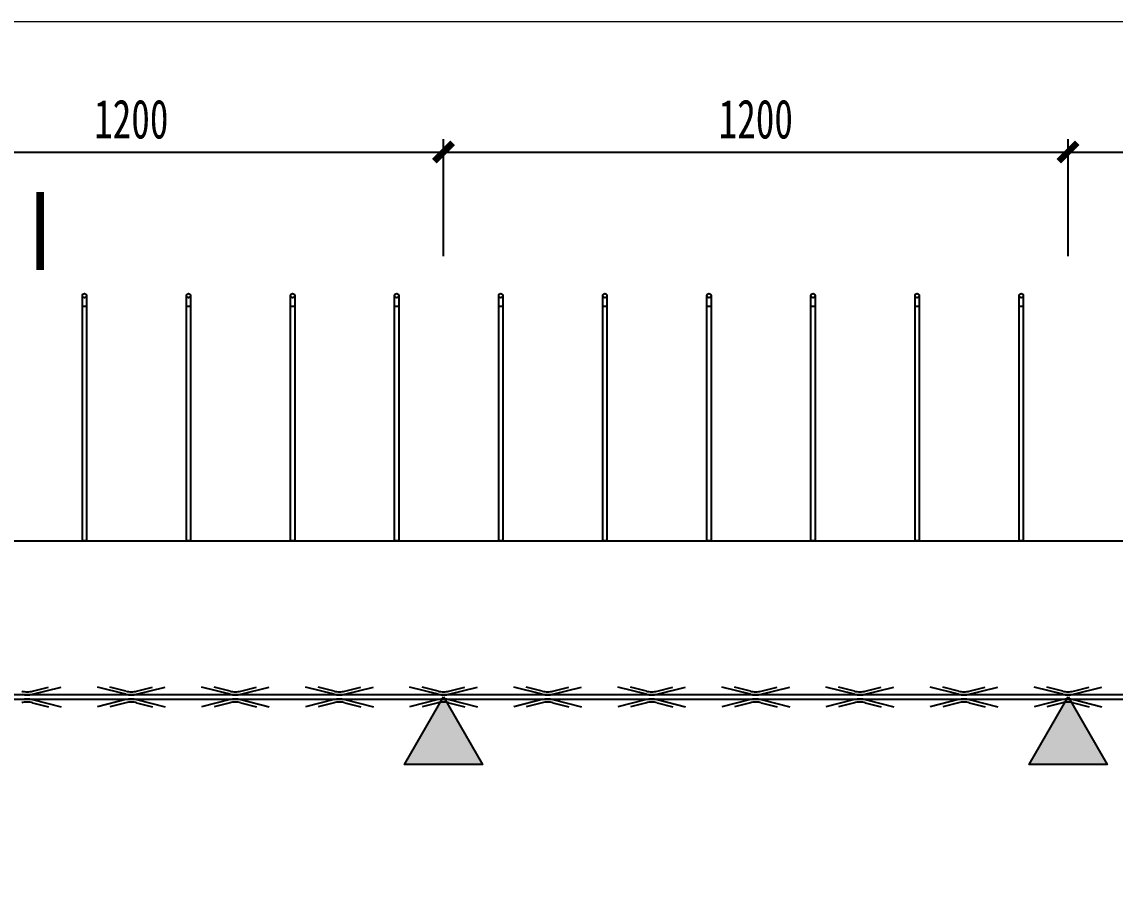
# Model space of a CAD drawing. Extents: x -524 to 129100, y -10500 to 1.
# Drawn here: x 118472 to 120573, y -1655 to 0 of the extents above; entities that cross this region are included whole.
import ezdxf

# ---------------------------------------------------------------- set-up
doc = ezdxf.new("R2010")
doc.units = 0
doc.header["$LTSCALE"] = 250
doc.linetypes.add('BeePC_CENTER', pattern=[2, 1.25, -0.25, 0.25, -0.25])
doc.layers.get('0').update_dxf_attribs({"linetype": 'CONTINUOUS'})
doc.layers.get('Defpoints').update_dxf_attribs({"linetype": 'CONTINUOUS'})
for name, color, linetype in [('BeePC-CCBZ', 110, 'CONTINUOUS'), ('BeePC-GJ-LEVEL', 141, 'CONTINUOUS'), ('BeePC-GJ-Truss', 185, 'CONTINUOUS'), ('BeePC-TONG-ZT', 50, 'CONTINUOUS')]:
    doc.layers.add(name, color=color, linetype=linetype)
doc.layers.add('G-ANNO-TTLB', color=7, linetype='CONTINUOUS', lineweight=9)
doc.layers.add('G-ANNO-TTLB-THIN', color=7, linetype='CONTINUOUS', lineweight=9)
doc.styles.add('BeePC_Dim', font='simfang.ttf', dxfattribs={"width": 0.7})
doc.dimstyles.new('BeePC_DIM_25_25', dxfattribs={"dimtxt": 75, "dimasz": 25, "dimexe": 25, "dimexo": 0, "dimgap": 25, "dimtad": 1, "dimdec": 0, "dimzin": 0, "dimdsep": 46, "dimtxsty": 'BeePC_Dim', "dimblk": 'ARCHTICK', "dimcen": 0, "dimdle": 25, "dimclrt": 7, "dimadec": 0, "dimazin": 0, "dimtfac": 1, "dimtdec": 0, "dimtix": 1, "dimtmove": 2, "dimatfit": 3, "dimfxl": 250, "dimfxlon": 1, "dimtfill": 1, "dimtolj": 1, "dimtzin": 0, "dimarcsym": 0})

# ---------------------------------------------------------------- blocks, each defined once
blk = doc.blocks.new('A2-嗡嗡 - A2_嗡嗡-493291-DB1详图')
at = {"layer": 'G-ANNO-TTLB'}
blk.add_line((27.5, -113), (586.5, -113), dxfattribs=at)
at = {"layer": 'G-ANNO-TTLB-THIN'}
blk.add_line((596.5, -103), (2.5, -103), dxfattribs=at)
blk = doc.blocks.new('剖切符号')
at = {"const_width": 15}
blk.add_lwpolyline([(0, 75), (0, -75)], dxfattribs=at)
blk = doc.blocks.new('BeePC_HangPoint')
at = {"ltscale": 25}
h = blk.add_hatch(color=256, dxfattribs=at)
h.dxf.hatch_style = 1
h.paths.add_polyline_path([(0, 0), (-75, -129.9), (75, -129.9)])
blk.add_lwpolyline([(0, 0), (75, -129.9), (-75, -129.9)], close=True, dxfattribs=at)
blk = doc.blocks.new('_ArchTick')
at = {"color": 0, "linetype": 'ByBlock', "const_width": 0.5}
blk.add_lwpolyline([(-0.707, -0.707), (0.707, 0.707)], dxfattribs=at)
blk = doc.blocks.new('*D228')
at = {"layer": 'BeePC-CCBZ', "color": 0, "lineweight": -2, "transparency": 16777216}
for p, q in [((118082.6, -450.1), (118082.6, -225.1)), ((119282.6, -450.1), (119282.6, -225.1)), ((118057.6, -250.1), (119307.6, -250.1))]:
    blk.add_line(p, q, dxfattribs=at)
at = {"layer": 'Defpoints', "color": 0, "transparency": 16777216}
for p in [(119282.6, -250.1), (118082.6, -3097.1), (119282.6, -3097.1)]:
    blk.add_point(p, dxfattribs=at)
at = {"layer": 'BeePC-CCBZ', "color": 0, "lineweight": -2, "transparency": 16777216, "xscale": 25, "yscale": 25, "zscale": 25, "rotation": 180}
blk.add_blockref('_ArchTick', (118082.6, -250.1), dxfattribs=at)
at = {"layer": 'BeePC-CCBZ', "color": 0, "lineweight": -2, "transparency": 16777216, "xscale": 25, "yscale": 25, "zscale": 25}
blk.add_blockref('_ArchTick', (119282.6, -250.1), dxfattribs=at)
at = {"layer": 'BeePC-CCBZ', "color": 7, "linetype": 'BeePC_CENTER', "transparency": 16777216, "insert": (118682.6, -187.2), "char_height": 75, "attachment_point": 5, "style": 'BeePC_Dim', "bg_fill": 3, "box_fill_scale": 1.1, "bg_fill_color": 256, "bg_fill_true_color": 13158600, "bg_fill_transparency": 0}
blk.add_mtext('\\A1;1200', dxfattribs=at)
blk = doc.blocks.new('*D229')
at = {"layer": 'BeePC-CCBZ', "color": 0, "lineweight": -2, "transparency": 16777216}
for p, q in [((119282.6, -450.1), (119282.6, -225.1)), ((120482.6, -450.1), (120482.6, -225.1)), ((119257.6, -250.1), (120507.6, -250.1))]:
    blk.add_line(p, q, dxfattribs=at)
at = {"layer": 'Defpoints', "color": 0, "transparency": 16777216}
for p in [(120482.6, -250.1), (119282.6, -3097.1), (120482.6, -3097.1)]:
    blk.add_point(p, dxfattribs=at)
at = {"layer": 'BeePC-CCBZ', "color": 0, "lineweight": -2, "transparency": 16777216, "xscale": 25, "yscale": 25, "zscale": 25, "rotation": 180}
blk.add_blockref('_ArchTick', (119282.6, -250.1), dxfattribs=at)
at = {"layer": 'BeePC-CCBZ', "color": 0, "lineweight": -2, "transparency": 16777216, "xscale": 25, "yscale": 25, "zscale": 25}
blk.add_blockref('_ArchTick', (120482.6, -250.1), dxfattribs=at)
at = {"layer": 'BeePC-CCBZ', "color": 7, "linetype": 'BeePC_CENTER', "transparency": 16777216, "insert": (119882.6, -187.2), "char_height": 75, "attachment_point": 5, "style": 'BeePC_Dim', "bg_fill": 3, "box_fill_scale": 1.1, "bg_fill_color": 256, "bg_fill_true_color": 13158600, "bg_fill_transparency": 0}
blk.add_mtext('\\A1;1200', dxfattribs=at)
blk = doc.blocks.new('*D230')
at = {"layer": 'BeePC-CCBZ', "color": 0, "lineweight": -2, "transparency": 16777216}
for p, q in [((120482.6, -450.1), (120482.6, -225.1)), ((121942.4, -450.1), (121942.4, -225.1)), ((120457.6, -250.1), (121967.4, -250.1))]:
    blk.add_line(p, q, dxfattribs=at)
at = {"layer": 'Defpoints', "color": 0, "transparency": 16777216}
for p in [(121942.4, -250.1), (121942.4, -2197.1), (120482.6, -3097.1)]:
    blk.add_point(p, dxfattribs=at)
at = {"layer": 'BeePC-CCBZ', "color": 0, "lineweight": -2, "transparency": 16777216, "xscale": 25, "yscale": 25, "zscale": 25, "rotation": 180}
blk.add_blockref('_ArchTick', (120482.6, -250.1), dxfattribs=at)
at = {"layer": 'BeePC-CCBZ', "color": 0, "lineweight": -2, "transparency": 16777216, "xscale": 25, "yscale": 25, "zscale": 25}
blk.add_blockref('_ArchTick', (121942.4, -250.1), dxfattribs=at)
at = {"layer": 'BeePC-CCBZ', "color": 7, "linetype": 'BeePC_CENTER', "transparency": 16777216, "insert": (121212.5, -187.2), "char_height": 75, "attachment_point": 5, "style": 'BeePC_Dim', "bg_fill": 3, "box_fill_scale": 1.1, "bg_fill_color": 256, "bg_fill_true_color": 13158600, "bg_fill_transparency": 0}
blk.add_mtext('\\A1;1460', dxfattribs=at)
blk = doc.blocks.new('*D232')
at = {"layer": 'BeePC-CCBZ', "color": 0, "lineweight": -2, "transparency": 16777216}
for p, q in [((121842.8, -972.1), (121842.8, -1622.1)), ((121792.8, -997.1), (121867.8, -997.1)), ((121892.8, -1597.1), (121817.8, -1597.1))]:
    blk.add_line(p, q, dxfattribs=at)
at = {"layer": 'Defpoints', "color": 0, "transparency": 16777216}
for p in [(118182.6, -997.1), (121842.8, -1597.1), (122332.8, -1597.1)]:
    blk.add_point(p, dxfattribs=at)
at = {"layer": 'BeePC-CCBZ', "color": 0, "lineweight": -2, "transparency": 16777216, "xscale": 25, "yscale": 25, "zscale": 25}
for p, rotation in [((121842.8, -997.1), 90), ((121842.8, -1597.1), 270)]:
    blk.add_blockref('_ArchTick', p, dxfattribs=dict(at, rotation=rotation))
at = {"layer": 'BeePC-CCBZ', "color": 7, "linetype": 'BeePC_CENTER', "transparency": 16777216, "insert": (121779.9, -1297.1), "char_height": 75, "attachment_point": 5, "rotation": 90, "style": 'BeePC_Dim', "bg_fill": 3, "box_fill_scale": 1.1, "bg_fill_color": 256, "bg_fill_true_color": 13158600, "bg_fill_transparency": 0}
blk.add_mtext('\\A1;600', dxfattribs=at)
blk = doc.blocks.new('*D240')
at = {"layer": 'BeePC-CCBZ', "color": 0, "lineweight": -2, "transparency": 16777216}
for p, q in [((122404.4, -972.1), (122404.4, -1322.1)), ((122204.4, -997.1), (122429.4, -997.1)), ((122204.4, -1297.1), (122429.4, -1297.1))]:
    blk.add_line(p, q, dxfattribs=at)
at = {"layer": 'Defpoints', "color": 0, "transparency": 16777216}
for p in [(118182.6, -997.1), (115882.6, -1297.1), (122404.4, -1297.1)]:
    blk.add_point(p, dxfattribs=at)
at = {"layer": 'BeePC-CCBZ', "color": 0, "lineweight": -2, "transparency": 16777216, "xscale": 25, "yscale": 25, "zscale": 25}
for p, rotation in [((122404.4, -997.1), 90), ((122404.4, -1297.1), 270)]:
    blk.add_blockref('_ArchTick', p, dxfattribs=dict(at, rotation=rotation))
at = {"layer": 'BeePC-CCBZ', "color": 7, "linetype": 'BeePC_CENTER', "transparency": 16777216, "insert": (122341.5, -1147.1), "char_height": 75, "attachment_point": 5, "rotation": 90, "style": 'BeePC_Dim', "bg_fill": 3, "box_fill_scale": 1.1, "bg_fill_color": 256, "bg_fill_true_color": 13158600, "bg_fill_transparency": 0}
blk.add_mtext('\\A1;300', dxfattribs=at)
blk = doc.blocks.new('*D241')
at = {"layer": 'BeePC-CCBZ', "color": 0, "lineweight": -2, "transparency": 16777216}
for p, q in [((122404.4, -1272.1), (122404.4, -3122.1)), ((122204.4, -1297.1), (122429.4, -1297.1)), ((122204.4, -3097.1), (122429.4, -3097.1))]:
    blk.add_line(p, q, dxfattribs=at)
at = {"layer": 'Defpoints', "color": 0, "transparency": 16777216}
for p in [(115882.6, -1297.1), (115882.6, -3097.1), (122404.4, -3097.1)]:
    blk.add_point(p, dxfattribs=at)
at = {"layer": 'BeePC-CCBZ', "color": 0, "lineweight": -2, "transparency": 16777216, "xscale": 25, "yscale": 25, "zscale": 25}
for p, rotation in [((122404.4, -1297.1), 90), ((122404.4, -3097.1), 270)]:
    blk.add_blockref('_ArchTick', p, dxfattribs=dict(at, rotation=rotation))
at = {"layer": 'BeePC-CCBZ', "color": 7, "linetype": 'BeePC_CENTER', "transparency": 16777216, "insert": (122341.5, -2197.1), "char_height": 75, "attachment_point": 5, "rotation": 90, "style": 'BeePC_Dim', "bg_fill": 3, "box_fill_scale": 1.1, "bg_fill_color": 256, "bg_fill_true_color": 13158600, "bg_fill_transparency": 0}
blk.add_mtext('\\A1;1800', dxfattribs=at)

msp = doc.modelspace()

# ---------------------------------------------------------------- block references
at = {"xscale": 25, "yscale": 25, "zscale": 25}
msp.add_blockref('A2-嗡嗡 - A2_嗡嗡-493291-DB1详图', (114187.5, 2575), dxfattribs=at)

# ---------------------------------------------------------------- next in the draw order: linework, layer by layer
at = {"layer": 'BeePC-GJ-LEVEL'}
for points in [[(118588.6, -546.1), (118588.6, -526.1)], [(118596.6, -532), (118596.6, -997.1), (118588.6, -997.1), (118588.6, -532)], [(118588.6, -546.1), (118596.6, -546.1)], [(118596.6, -526.1), (118596.6, -546.1)], [(118788.6, -546.1), (118788.6, -526.1)], [(118796.6, -532), (118796.6, -997.1), (118788.6, -997.1), (118788.6, -532)], [(118788.6, -546.1), (118796.6, -546.1)], [(118796.6, -526.1), (118796.6, -546.1)], [(118988.6, -546.1), (118988.6, -526.1)], [(118996.6, -532), (118996.6, -997.1), (118988.6, -997.1), (118988.6, -532)], [(118988.6, -546.1), (118996.6, -546.1)], [(118996.6, -526.1), (118996.6, -546.1)], [(119188.6, -546.1), (119188.6, -526.1)], [(119196.6, -532), (119196.6, -997.1), (119188.6, -997.1), (119188.6, -532)], [(119188.6, -546.1), (119196.6, -546.1)], [(119196.6, -526.1), (119196.6, -546.1)], [(119388.6, -546.1), (119388.6, -526.1)], [(119396.6, -532), (119396.6, -997.1), (119388.6, -997.1), (119388.6, -532)], [(119388.6, -546.1), (119396.6, -546.1)], [(119396.6, -526.1), (119396.6, -546.1)], [(119588.6, -546.1), (119588.6, -526.1)], [(119596.6, -532), (119596.6, -997.1), (119588.6, -997.1), (119588.6, -532)], [(119588.6, -546.1), (119596.6, -546.1)], [(119596.6, -526.1), (119596.6, -546.1)], [(119788.6, -546.1), (119788.6, -526.1)], [(119796.6, -532), (119796.6, -997.1), (119788.6, -997.1), (119788.6, -532)], [(119788.6, -546.1), (119796.6, -546.1)], [(119796.6, -526.1), (119796.6, -546.1)], [(119988.6, -546.1), (119988.6, -526.1)], [(119996.6, -532), (119996.6, -997.1), (119988.6, -997.1), (119988.6, -532)], [(119988.6, -546.1), (119996.6, -546.1)], [(119996.6, -526.1), (119996.6, -546.1)], [(120188.6, -546.1), (120188.6, -526.1)], [(120196.6, -532), (120196.6, -997.1), (120188.6, -997.1), (120188.6, -532)], [(120188.6, -546.1), (120196.6, -546.1)], [(120196.6, -526.1), (120196.6, -546.1)], [(120388.6, -546.1), (120388.6, -526.1)], [(120396.6, -532), (120396.6, -997.1), (120388.6, -997.1), (120388.6, -532)], [(120388.6, -546.1), (120396.6, -546.1)], [(120396.6, -526.1), (120396.6, -546.1)]]:
    msp.add_lwpolyline(points, dxfattribs=at)
for centre in [(118592.6, -526.1), (118792.6, -526.1), (118992.6, -526.1), (119192.6, -526.1), (119392.6, -526.1), (119592.6, -526.1), (119792.6, -526.1), (119992.6, -526.1), (120192.6, -526.1), (120392.6, -526.1)]:
    msp.add_circle(centre, 4, dxfattribs=at)
at = {"layer": 'BeePC-GJ-Truss'}
for points in [[(118492.8, -1292), (118547.8, -1278.4)], [(118492.8, -1286), (118523.5, -1278.4)], [(118672.4, -1292), (118617.4, -1278.4)], [(118672.4, -1286), (118641.7, -1278.4)], [(118692.8, -1292), (118747.8, -1278.4)], [(118692.8, -1286), (118723.5, -1278.4)], [(118872.4, -1292), (118817.4, -1278.4)], [(118872.4, -1286), (118841.7, -1278.4)], [(118892.8, -1292), (118947.8, -1278.4)], [(118892.8, -1286), (118923.5, -1278.4)], [(119072.4, -1292), (119017.4, -1278.4)], [(119072.4, -1286), (119041.7, -1278.4)], [(119092.8, -1292), (119147.8, -1278.4)], [(119092.8, -1286), (119123.5, -1278.4)], [(119272.4, -1292), (119217.4, -1278.4)], [(119272.4, -1286), (119241.7, -1278.4)], [(119292.8, -1292), (119347.8, -1278.4)], [(119292.8, -1286), (119323.5, -1278.4)], [(119472.4, -1292), (119417.4, -1278.4)], [(119472.4, -1286), (119441.7, -1278.4)], [(119492.8, -1292), (119547.8, -1278.4)], [(119492.8, -1286), (119523.5, -1278.4)], [(119672.4, -1292), (119617.4, -1278.4)], [(119672.4, -1286), (119641.7, -1278.4)], [(119692.8, -1292), (119747.8, -1278.4)], [(119692.8, -1286), (119723.5, -1278.4)], [(119872.4, -1292), (119817.4, -1278.4)], [(119872.4, -1286), (119841.7, -1278.4)], [(119892.8, -1292), (119947.8, -1278.4)], [(119892.8, -1286), (119923.5, -1278.4)], [(120072.4, -1292), (120017.4, -1278.4)], [(120072.4, -1286), (120041.7, -1278.4)], [(120092.8, -1292), (120147.8, -1278.4)], [(120092.8, -1286), (120123.5, -1278.4)], [(120272.4, -1292), (120217.4, -1278.4)], [(120272.4, -1286), (120241.7, -1278.4)], [(120292.8, -1292), (120347.8, -1278.4)], [(120292.8, -1286), (120323.5, -1278.4)], [(120472.4, -1292), (120417.4, -1278.4)], [(120472.4, -1286), (120441.7, -1278.4)], [(120492.8, -1292), (120547.8, -1278.4)], [(120492.8, -1286), (120523.5, -1278.4)], [(114482.6, -1301.1), (121882.6, -1301.1), (121882.6, -1293.1), (114482.6, -1293.1)], [(118492.8, -1302.3), (118547.8, -1315.9)], [(118672.4, -1302.3), (118617.4, -1315.9)], [(118692.8, -1302.3), (118747.8, -1315.9)], [(118872.4, -1302.3), (118817.4, -1315.9)], [(118892.8, -1302.3), (118947.8, -1315.9)], [(119072.4, -1302.3), (119017.4, -1315.9)], [(119092.8, -1302.3), (119147.8, -1315.9)], [(119272.4, -1302.3), (119217.4, -1315.9)], [(119292.8, -1302.3), (119347.8, -1315.9)], [(119472.4, -1302.3), (119417.4, -1315.9)], [(119492.8, -1302.3), (119547.8, -1315.9)], [(119672.4, -1302.3), (119617.4, -1315.9)], [(119692.8, -1302.3), (119747.8, -1315.9)], [(119872.4, -1302.3), (119817.4, -1315.9)], [(119892.8, -1302.3), (119947.8, -1315.9)], [(120072.4, -1302.3), (120017.4, -1315.9)], [(120092.8, -1302.3), (120147.8, -1315.9)], [(120272.4, -1302.3), (120217.4, -1315.9)], [(120292.8, -1302.3), (120347.8, -1315.9)], [(120472.4, -1302.3), (120417.4, -1315.9)], [(120492.8, -1302.3), (120547.8, -1315.9)], [(118492.8, -1308.3), (118523.5, -1315.9)], [(118672.4, -1308.3), (118641.7, -1315.9)], [(118692.8, -1308.3), (118723.5, -1315.9)], [(118872.4, -1308.3), (118841.7, -1315.9)], [(118892.8, -1308.3), (118923.5, -1315.9)], [(119072.4, -1308.3), (119041.7, -1315.9)], [(119092.8, -1308.3), (119123.5, -1315.9)], [(119272.4, -1308.3), (119241.7, -1315.9)], [(119292.8, -1308.3), (119323.5, -1315.9)], [(119472.4, -1308.3), (119441.7, -1315.9)], [(119492.8, -1308.3), (119523.5, -1315.9)], [(119672.4, -1308.3), (119641.7, -1315.9)], [(119692.8, -1308.3), (119723.5, -1315.9)], [(119872.4, -1308.3), (119841.7, -1315.9)], [(119892.8, -1308.3), (119923.5, -1315.9)], [(120072.4, -1308.3), (120041.7, -1315.9)], [(120092.8, -1308.3), (120123.5, -1315.9)], [(120272.4, -1308.3), (120241.7, -1315.9)], [(120292.8, -1308.3), (120323.5, -1315.9)], [(120472.4, -1308.3), (120441.7, -1315.9)], [(120492.8, -1308.3), (120523.5, -1315.9)]]:
    msp.add_lwpolyline(points, dxfattribs=at)
for centre, major_axis, start_param, end_param in [((118481.4, -1283.7), (12, 0), 3.861169, 4.813041), ((118483.8, -1288), (18, 0), 4.026697, 4.647513), ((118483.8, -1306.3), (18, 0), 1.635672, 2.256488), ((118483.8, -1283.7), (12, 0), 4.611737, 5.563609), ((118481.4, -1288), (18, 0), 4.777265, 5.398081), ((118481.4, -1306.3), (18, 0), 0.885104, 1.50592), ((118681.4, -1283.7), (12, 0), 3.861169, 4.813041), ((118683.8, -1288), (18, 0), 4.026697, 4.647513), ((118683.8, -1306.3), (18, 0), 1.635672, 2.256488), ((118683.8, -1283.7), (12, 0), 4.611737, 5.563609), ((118681.4, -1288), (18, 0), 4.777265, 5.398081), ((118681.4, -1306.3), (18, 0), 0.885104, 1.50592), ((118881.4, -1283.7), (12, 0), 3.861169, 4.813041), ((118883.8, -1288), (18, 0), 4.026697, 4.647513), ((118883.8, -1306.3), (18, 0), 1.635672, 2.256488), ((118883.8, -1283.7), (12, 0), 4.611737, 5.563609), ((118881.4, -1288), (18, 0), 4.777265, 5.398081), ((118881.4, -1306.3), (18, 0), 0.885104, 1.50592), ((119081.4, -1283.7), (12, 0), 3.861169, 4.813041), ((119083.8, -1288), (18, 0), 4.026697, 4.647513), ((119083.8, -1306.3), (18, 0), 1.635672, 2.256488), ((119083.8, -1283.7), (12, 0), 4.611737, 5.563609), ((119081.4, -1288), (18, 0), 4.777265, 5.398081), ((119081.4, -1306.3), (18, 0), 0.885104, 1.50592), ((119281.4, -1283.7), (12, 0), 3.861169, 4.813041), ((119283.8, -1288), (18, 0), 4.026697, 4.647513), ((119283.8, -1306.3), (18, 0), 1.635672, 2.256488), ((119283.8, -1283.7), (12, 0), 4.611737, 5.563609), ((119281.4, -1288), (18, 0), 4.777265, 5.398081), ((119281.4, -1306.3), (18, 0), 0.885104, 1.50592), ((119481.4, -1283.7), (12, 0), 3.861169, 4.813041), ((119483.8, -1288), (18, 0), 4.026697, 4.647513), ((119483.8, -1306.3), (18, 0), 1.635672, 2.256488), ((119483.8, -1283.7), (12, 0), 4.611737, 5.563609), ((119481.4, -1288), (18, 0), 4.777265, 5.398081), ((119481.4, -1306.3), (18, 0), 0.885104, 1.50592), ((119681.4, -1283.7), (12, 0), 3.861169, 4.813041), ((119683.8, -1288), (18, 0), 4.026697, 4.647513), ((119683.8, -1306.3), (18, 0), 1.635672, 2.256488), ((119683.8, -1283.7), (12, 0), 4.611737, 5.563609), ((119681.4, -1288), (18, 0), 4.777265, 5.398081), ((119681.4, -1306.3), (18, 0), 0.885104, 1.50592), ((119881.4, -1283.7), (12, 0), 3.861169, 4.813041), ((119883.8, -1288), (18, 0), 4.026697, 4.647513), ((119883.8, -1306.3), (18, 0), 1.635672, 2.256488), ((119883.8, -1283.7), (12, 0), 4.611737, 5.563609), ((119881.4, -1288), (18, 0), 4.777265, 5.398081), ((119881.4, -1306.3), (18, 0), 0.885104, 1.50592), ((120081.4, -1283.7), (12, 0), 3.861169, 4.813041), ((120083.8, -1288), (18, 0), 4.026697, 4.647513), ((120083.8, -1306.3), (18, 0), 1.635672, 2.256488), ((120083.8, -1283.7), (12, 0), 4.611737, 5.563609), ((120081.4, -1288), (18, 0), 4.777265, 5.398081), ((120081.4, -1306.3), (18, 0), 0.885104, 1.50592), ((120281.4, -1283.7), (12, 0), 3.861169, 4.813041), ((120283.8, -1288), (18, 0), 4.026697, 4.647513), ((120283.8, -1306.3), (18, 0), 1.635672, 2.256488), ((120283.8, -1283.7), (12, 0), 4.611737, 5.563609), ((120281.4, -1288), (18, 0), 4.777265, 5.398081), ((120281.4, -1306.3), (18, 0), 0.885104, 1.50592), ((120481.4, -1283.7), (12, 0), 3.861169, 4.813041), ((120483.8, -1288), (18, 0), 4.026697, 4.647513), ((120483.8, -1306.3), (18, 0), 1.635672, 2.256488), ((120483.8, -1283.7), (12, 0), 4.611737, 5.563609), ((120481.4, -1288), (18, 0), 4.777265, 5.398081), ((120481.4, -1306.3), (18, 0), 0.885104, 1.50592), ((118481.4, -1310.6), (12, 0), 1.470144, 2.422017), ((118483.8, -1310.6), (12, 0), 0.719576, 1.671449), ((118681.4, -1310.6), (12, 0), 1.470144, 2.422017), ((118683.8, -1310.6), (12, 0), 0.719576, 1.671449), ((118881.4, -1310.6), (12, 0), 1.470144, 2.422017), ((118883.8, -1310.6), (12, 0), 0.719576, 1.671449), ((119081.4, -1310.6), (12, 0), 1.470144, 2.422017), ((119083.8, -1310.6), (12, 0), 0.719576, 1.671449), ((119281.4, -1310.6), (12, 0), 1.470144, 2.422017), ((119283.8, -1310.6), (12, 0), 0.719576, 1.671449), ((119481.4, -1310.6), (12, 0), 1.470144, 2.422017), ((119483.8, -1310.6), (12, 0), 0.719576, 1.671449), ((119681.4, -1310.6), (12, 0), 1.470144, 2.422017), ((119683.8, -1310.6), (12, 0), 0.719576, 1.671449), ((119881.4, -1310.6), (12, 0), 1.470144, 2.422017), ((119883.8, -1310.6), (12, 0), 0.719576, 1.671449), ((120081.4, -1310.6), (12, 0), 1.470144, 2.422017), ((120083.8, -1310.6), (12, 0), 0.719576, 1.671449), ((120281.4, -1310.6), (12, 0), 1.470144, 2.422017), ((120283.8, -1310.6), (12, 0), 0.719576, 1.671449), ((120481.4, -1310.6), (12, 0), 1.470144, 2.422017), ((120483.8, -1310.6), (12, 0), 0.719576, 1.671449)]:
    msp.add_ellipse(centre, major_axis=major_axis, ratio=0.288551, start_param=start_param, end_param=end_param, dxfattribs=at)
at = {"layer": 'BeePC-TONG-ZT'}
msp.add_lwpolyline([(114672.8, -3347.1), (114422.8, -3347.1), (114422.8, -997.1), (121942.4, -997.1), (121942.4, -3397.1), (114672.8, -3397.1), (114672.8, -3347.1)], dxfattribs=at)

# ---------------------------------------------------------------- next in the draw order: block references
at = {"rotation": 180}
msp.add_blockref('剖切符号', (118507.6, -402.1), dxfattribs=at)
for p in [(119282.6, -1297.1), (120482.6, -1297.1)]:
    msp.add_blockref('BeePC_HangPoint', p)

# ---------------------------------------------------------------- next in the draw order: dimensions: what is measured, and where the dimension line sits
at = {"layer": 'BeePC-CCBZ'}
dim = msp.add_linear_dim(base=(119282.6, -250.1), p1=(118082.6, -3097.1), p2=(119282.6, -3097.1), angle=0, dimstyle='BeePC_DIM_25_25', override={"dimfxl": 200}, dxfattribs=at)
dim.commit()
dim.dimension.update_dxf_attribs({"geometry": '*D228', "text_midpoint": (118682.6, -187.2)})

# ---------------------------------------------------------------- next in the draw order: dimensions: what is measured, and where the dimension line sits
dim = msp.add_linear_dim(base=(120482.6, -250.1), p1=(119282.6, -3097.1), p2=(120482.6, -3097.1), angle=0, dimstyle='BeePC_DIM_25_25', override={"dimfxl": 200}, dxfattribs=at)
dim.commit()
dim.dimension.update_dxf_attribs({"geometry": '*D229', "text_midpoint": (119882.6, -187.2)})

# ---------------------------------------------------------------- next in the draw order: dimensions: what is measured, and where the dimension line sits
dim = msp.add_linear_dim(base=(121942.4, -250.1), p1=(120482.6, -3097.1), p2=(121942.4, -2197.1), angle=0, dimstyle='BeePC_DIM_25_25', override={"dimfxl": 200}, dxfattribs=at)
dim.commit()
dim.dimension.update_dxf_attribs({"geometry": '*D230', "text_midpoint": (121212.5, -187.2)})

# ---------------------------------------------------------------- next in the draw order: dimensions: what is measured, and where the dimension line sits
dim = msp.add_linear_dim(base=(121842.8, -1597.1), p1=(118182.6, -997.1), p2=(122332.8, -1597.1), angle=90, dimstyle='BeePC_DIM_25_25', override={"dimfxl": 50}, dxfattribs=at)
dim.commit()
dim.dimension.update_dxf_attribs({"geometry": '*D232', "text_midpoint": (121779.9, -1297.1)})

# ---------------------------------------------------------------- next in the draw order: dimensions: what is measured, and where the dimension line sits
dim = msp.add_linear_dim(base=(122404.4, -1297.1), p1=(118182.6, -997.1), p2=(115882.6, -1297.1), angle=90, dimstyle='BeePC_DIM_25_25', override={"dimfxl": 200}, dxfattribs=at)
dim.commit()
dim.dimension.update_dxf_attribs({"geometry": '*D240', "text_midpoint": (122341.5, -1147.1)})

# ---------------------------------------------------------------- next in the draw order: dimensions: what is measured, and where the dimension line sits
dim = msp.add_linear_dim(base=(122404.4, -3097.1), p1=(115882.6, -1297.1), p2=(115882.6, -3097.1), angle=90, dimstyle='BeePC_DIM_25_25', override={"dimfxl": 200}, dxfattribs=at)
dim.commit()
dim.dimension.update_dxf_attribs({"geometry": '*D241', "text_midpoint": (122341.5, -2197.1)})

doc.saveas('drawing.dxf')
